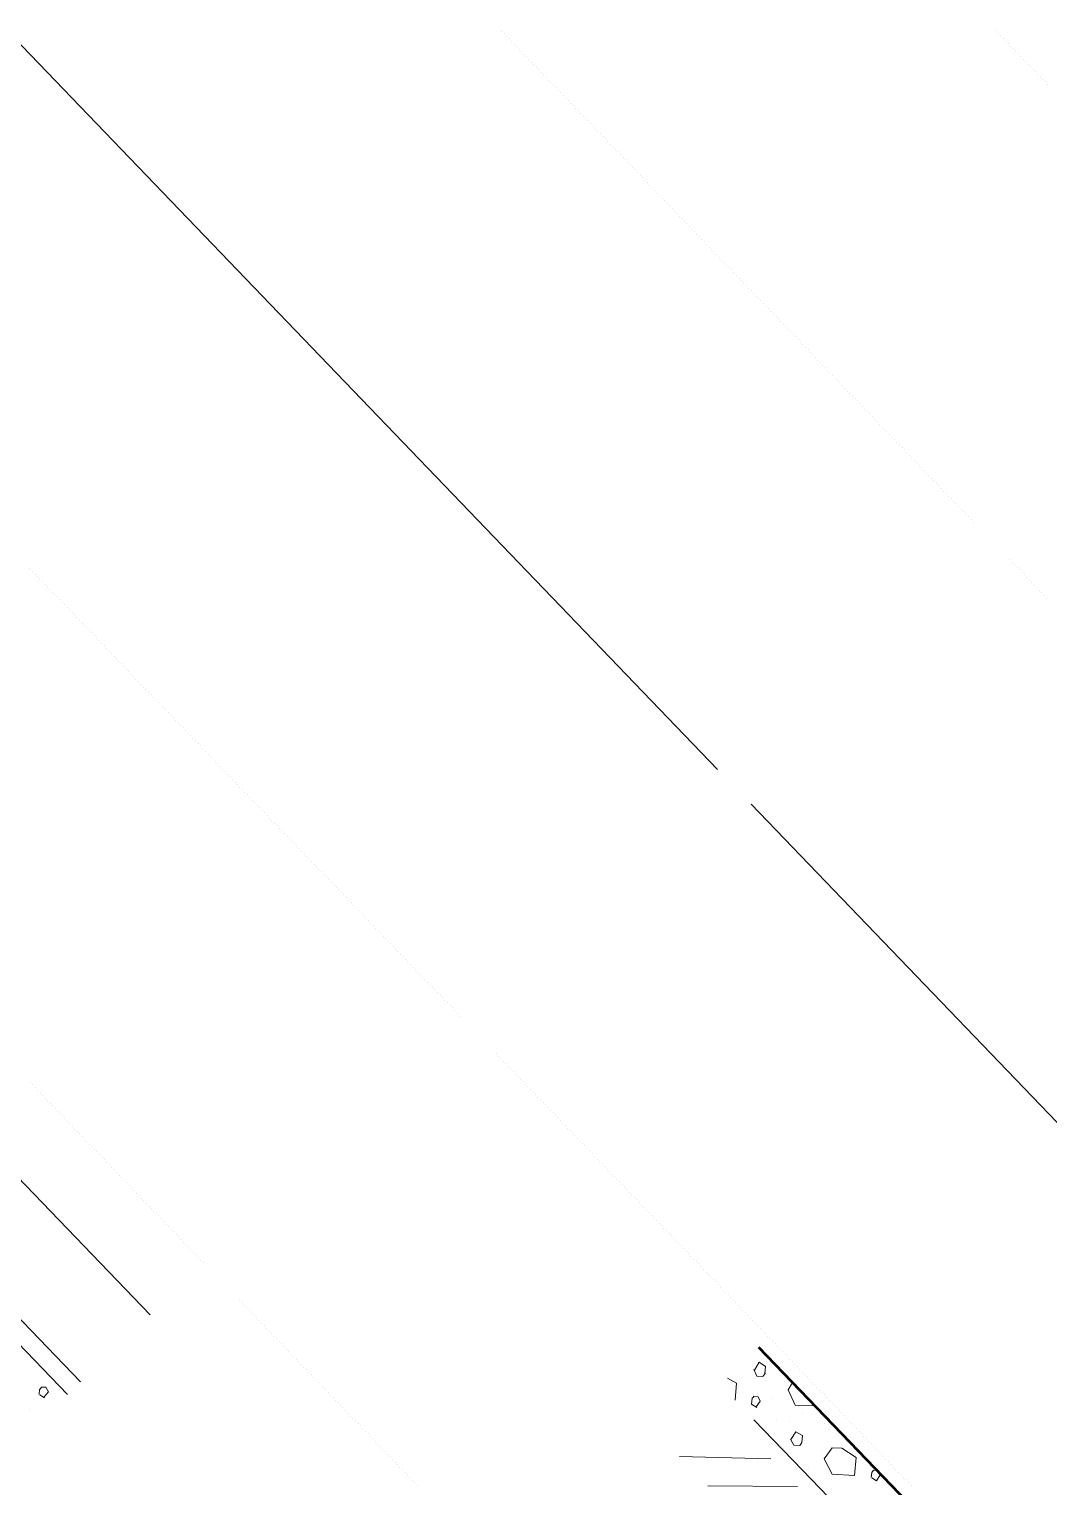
# Model space of a CAD drawing. Header units: metres. Extents: x 2687650.8 to 2687727.1, y 1234407.3 to 1234484.3.
# Drawn here: x 2687696.956 to 2687699.818, y 1234454.501 to 1234458.592 of the extents above; entities that cross this region are included whole.
import ezdxf

# ---------------------------------------------------------------- set-up
doc = ezdxf.new("R2010")
doc.units = ezdxf.units.M
doc.layers.add('PDF_E_Klapschnitte', color=7, linetype='Continuous', true_color=0x7f7f7f)
doc.layers.add('PDF_E_Schnitte_1_50', color=7, linetype='Continuous', true_color=0x7f7f7f)
doc.layers.add('PDF_Ebene 2', color=7, linetype='Continuous')

# ---------------------------------------------------------------- blocks, each defined once
blk = doc.blocks.new('A$C1c84ec86')
at = {"layer": 'PDF_E_Klapschnitte', "lineweight": 18}
for points in [[(3245.97, 3580.62), (3245.97, 3580.62)], [(3247.66, 3582.1), (3248.29, 3579.77), (3252.74, 3578.29), (3256.76, 3582.1)], [(3262.05, 3580.62), (3262.05, 3580.62)], [(3264.17, 3580.19), (3264.17, 3580.19)], [(3281.95, 3582.1), (3281.1, 3581.46), (3281.31, 3580.62), (3282.16, 3579.56)], [(3282.37, 3582.1), (3283.43, 3581.89), (3283.85, 3579.98), (3282.37, 3579.56)], [(3240.46, 3578.29), (3239.19, 3579.77), (3237.08, 3579.35), (3237.71, 3576.81)], [(3240.67, 3577.23), (3239.4, 3576.17), (3237.5, 3576.81)], [(3240.67, 3577.44), (3240.46, 3578.5)], [(3255.91, 3578.08), (3255.91, 3578.08)], [(3242.79, 3571.51), (3243.85, 3572.36), (3245.12, 3571.94), (3245.54, 3570.03)], [(3247.02, 3574.9), (3247.02, 3574.9)], [(3254.86, 3573.84), (3254.86, 3573.84)], [(3258.88, 3570.67), (3258.24, 3573.21), (3260.36, 3573.84), (3261.63, 3572.36), (3261.84, 3571.3), (3260.57, 3570.24), (3258.67, 3570.67)], [(3267.13, 3574.69), (3267.13, 3574.69)], [(3240.04, 3567.07), (3236.86, 3570.67), (3234.11, 3569.82)], [(3243, 3571.51), (3243, 3570.88), (3244.06, 3569.61), (3245.75, 3570.03)], [(3252.32, 3571.51), (3252.32, 3571.51)], [(3268.19, 3568.76), (3268.19, 3568.76)], [(3259.3, 3567.49), (3259.3, 3567.49)], [(3104.99, 3427.79), (3104.78, 3429.7), (3103.3, 3430.12), (3102.45, 3429.27), (3102.66, 3428.43)], [(3106.47, 3432.45), (3106.47, 3432.45)], [(3102.45, 3428.43), (3103.51, 3427.37)], [(3105.2, 3427.79), (3103.72, 3427.37)], [(3104.57, 3422.5), (3104.57, 3422.5)]]:
    blk.add_lwpolyline(points, dxfattribs=at)
blk.add_lwpolyline([(3273.91, 3572.36), (3278.56, 3576.59), (3275.18, 3580.4), (3270.52, 3579.35), (3268.61, 3577.44), (3269.25, 3573.63)], close=True, dxfattribs=at)
at = {"layer": 'PDF_E_Schnitte_1_50', "lineweight": 18}
for points in [[(3109.01, 3438.16), (2664.3, 3438.16), (2664.08, 3611.1), (2664.08, 4186.21)], [(2689.06, 4186.21), (2689.06, 3465.26), (3109.01, 3465.26)], [(3247.66, 3567.07), (3267.34, 3567.07), (3302.27, 3567.07), (3337.41, 3567.07), (3372.33, 3567.07)], [(3258.88, 3562.84), (3240.67, 3544.84)], [(3269.67, 3562.84), (3252.1, 3544.84)], [(3109.01, 3433.08), (2659.22, 3433.08)]]:
    blk.add_lwpolyline(points, dxfattribs=at)
at = {"layer": 'PDF_E_Schnitte_1_50', "color": 7, "lineweight": 50}
blk.add_lwpolyline([(3233.9, 3582.1), (3858.12, 3582.1)], dxfattribs=at)
at = {"layer": 'PDF_Ebene 2', "lineweight": 20}
for points in [[(3013.76, 3886.27), (3013.76, 3886.27)], [(3014.61, 3886.27), (3014.61, 3886.27)], [(3015.67, 3886.27), (3015.67, 3886.27)], [(3016.73, 3886.27), (3016.73, 3886.27)], [(3017.78, 3886.27), (3017.78, 3886.27)], [(3018.63, 3886.27), (3018.63, 3886.27)], [(3019.69, 3886.27), (3019.69, 3886.27)], [(3020.75, 3886.27), (3020.75, 3886.27)], [(3021.59, 3886.27), (3021.59, 3886.27)], [(3022.65, 3886.27), (3022.65, 3886.27)], [(3023.71, 3886.27), (3023.71, 3886.27)], [(3024.77, 3886.27), (3024.77, 3886.27)], [(3025.62, 3886.27), (3025.62, 3886.27)], [(3026.68, 3886.27), (3026.68, 3886.27)], [(3027.73, 3886.27), (3027.73, 3886.27)], [(3028.79, 3886.27), (3028.79, 3886.27)], [(3029.64, 3886.27), (3029.64, 3886.27)], [(3030.7, 3886.27), (3030.7, 3886.27)], [(3031.76, 3886.27), (3031.76, 3886.27)], [(3032.6, 3886.27), (3032.6, 3886.27)], [(3033.66, 3886.27), (3033.66, 3886.27)], [(3034.72, 3886.27), (3034.72, 3886.27)], [(2917.66, 3786.15), (2917.66, 3786.15)], [(2918.72, 3786.15), (2918.72, 3786.15)], [(2919.57, 3786.15), (2919.57, 3786.15)], [(2920.63, 3786.15), (2920.63, 3786.15)], [(2921.69, 3786.15), (2921.69, 3786.15)], [(2922.74, 3786.15), (2922.74, 3786.15)], [(2923.59, 3786.15), (2923.59, 3786.15)], [(2924.65, 3786.15), (2924.65, 3786.15)], [(2925.71, 3786.15), (2925.71, 3786.15)], [(2926.55, 3786.15), (2926.55, 3786.15)], [(2927.61, 3786.15), (2927.61, 3786.15)], [(2928.67, 3786.15), (2928.67, 3786.15)], [(2929.73, 3786.15), (2929.73, 3786.15)], [(2930.58, 3786.15), (2930.58, 3786.15)], [(2931.64, 3786.15), (2931.64, 3786.15)], [(2932.69, 3786.15), (2932.69, 3786.15)], [(2933.75, 3786.15), (2933.75, 3786.15)], [(2934.6, 3786.15), (2934.6, 3786.15)], [(2935.66, 3786.15), (2935.66, 3786.15)], [(2936.72, 3786.15), (2936.72, 3786.15)], [(2937.56, 3786.15), (2937.56, 3786.15)], [(2938.62, 3786.15), (2938.62, 3786.15)], [(2939.68, 3786.15), (2939.68, 3786.15)], [(2940.74, 3786.15), (2940.74, 3786.15)], [(2941.58, 3786.15), (2941.58, 3786.15)], [(2942.64, 3786.15), (2942.64, 3786.15)], [(2943.7, 3786.15), (2943.7, 3786.15)], [(2944.76, 3786.15), (2944.76, 3786.15)], [(2945.61, 3786.15), (2945.61, 3786.15)], [(2946.66, 3786.15), (2946.66, 3786.15)], [(2947.72, 3786.15), (2947.72, 3786.15)], [(2948.57, 3786.15), (2948.57, 3786.15)], [(2949.63, 3786.15), (2949.63, 3786.15)], [(2950.69, 3786.15), (2950.69, 3786.15)], [(2951.74, 3786.15), (2951.74, 3786.15)], [(2952.59, 3786.15), (2952.59, 3786.15)], [(2953.65, 3786.15), (2953.65, 3786.15)], [(2954.71, 3786.15), (2954.71, 3786.15)], [(2955.77, 3786.15), (2955.77, 3786.15)], [(2956.61, 3786.15), (2956.61, 3786.15)], [(2957.67, 3786.15), (2957.67, 3786.15)], [(2958.73, 3786.15), (2958.73, 3786.15)], [(2959.58, 3786.15), (2959.58, 3786.15)], [(2960.63, 3786.15), (2960.63, 3786.15)], [(2961.69, 3786.15), (2961.69, 3786.15)], [(2962.75, 3786.15), (2962.75, 3786.15)], [(2963.6, 3786.15), (2963.6, 3786.15)], [(2964.66, 3786.15), (2964.66, 3786.15)], [(2965.71, 3786.15), (2965.71, 3786.15)], [(2966.77, 3786.15), (2966.77, 3786.15)], [(2967.62, 3786.15), (2967.62, 3786.15)], [(2968.68, 3786.15), (2968.68, 3786.15)], [(2969.74, 3786.15), (2969.74, 3786.15)], [(2970.58, 3786.15), (2970.58, 3786.15)], [(2971.64, 3786.15), (2971.64, 3786.15)], [(2972.7, 3786.15), (2972.7, 3786.15)], [(2973.76, 3786.15), (2973.76, 3786.15)], [(2974.6, 3786.15), (2974.6, 3786.15)], [(2975.66, 3786.15), (2975.66, 3786.15)], [(2976.72, 3786.15), (2976.72, 3786.15)], [(2977.57, 3786.15), (2977.57, 3786.15)], [(2978.63, 3786.15), (2978.63, 3786.15)], [(2979.68, 3786.15), (2979.68, 3786.15)], [(2980.74, 3786.15), (2980.74, 3786.15)], [(2981.59, 3786.15), (2981.59, 3786.15)], [(2982.65, 3786.15), (2982.65, 3786.15)], [(2983.71, 3786.15), (2983.71, 3786.15)], [(2984.76, 3786.15), (2984.76, 3786.15)], [(2985.61, 3786.15), (2985.61, 3786.15)], [(2986.67, 3786.15), (2986.67, 3786.15)], [(2987.73, 3786.15), (2987.73, 3786.15)], [(2988.57, 3786.15), (2988.57, 3786.15)], [(2989.63, 3786.15), (2989.63, 3786.15)], [(2990.69, 3786.15), (2990.69, 3786.15)], [(2991.75, 3786.15), (2991.75, 3786.15)], [(2992.6, 3786.15), (2992.6, 3786.15)], [(2993.65, 3786.15), (2993.65, 3786.15)], [(2994.71, 3786.15), (2994.71, 3786.15)], [(2995.77, 3786.15), (2995.77, 3786.15)], [(2996.62, 3786.15), (2996.62, 3786.15)], [(2997.68, 3786.15), (2997.68, 3786.15)], [(2998.73, 3786.15), (2998.73, 3786.15)], [(2999.58, 3786.15), (2999.58, 3786.15)], [(3000.64, 3786.15), (3000.64, 3786.15)], [(3001.7, 3786.15), (3001.7, 3786.15)], [(3002.76, 3786.15), (3002.76, 3786.15)], [(3003.6, 3786.15), (3003.6, 3786.15)], [(3004.66, 3786.15), (3004.66, 3786.15)], [(3005.72, 3786.15), (3005.72, 3786.15)], [(3006.78, 3786.15), (3006.78, 3786.15)], [(3007.62, 3786.15), (3007.62, 3786.15)], [(3008.68, 3786.15), (3008.68, 3786.15)], [(3009.74, 3786.15), (3009.74, 3786.15)], [(3010.59, 3786.15), (3010.59, 3786.15)], [(3011.65, 3786.15), (3011.65, 3786.15)], [(3012.7, 3786.15), (3012.7, 3786.15)], [(3013.76, 3786.15), (3013.76, 3786.15)], [(3014.61, 3786.15), (3014.61, 3786.15)], [(3015.67, 3786.15), (3015.67, 3786.15)], [(3016.73, 3786.15), (3016.73, 3786.15)], [(3017.78, 3786.15), (3017.78, 3786.15)], [(3018.63, 3786.15), (3018.63, 3786.15)], [(3019.69, 3786.15), (3019.69, 3786.15)], [(3020.75, 3786.15), (3020.75, 3786.15)], [(3021.59, 3786.15), (3021.59, 3786.15)], [(3022.65, 3786.15), (3022.65, 3786.15)], [(3023.71, 3786.15), (3023.71, 3786.15)], [(3024.77, 3786.15), (3024.77, 3786.15)], [(3025.62, 3786.15), (3025.62, 3786.15)], [(3026.68, 3786.15), (3026.68, 3786.15)], [(3027.73, 3786.15), (3027.73, 3786.15)], [(3028.79, 3786.15), (3028.79, 3786.15)], [(3029.64, 3786.15), (3029.64, 3786.15)], [(3030.7, 3786.15), (3030.7, 3786.15)], [(3031.76, 3786.15), (3031.76, 3786.15)], [(3032.6, 3786.15), (3032.6, 3786.15)], [(3033.66, 3786.15), (3033.66, 3786.15)], [(3034.72, 3786.15), (3034.72, 3786.15)], [(3035.78, 3786.15), (3035.78, 3786.15)], [(3036.62, 3786.15), (3036.62, 3786.15)], [(3037.68, 3786.15), (3037.68, 3786.15)], [(3038.74, 3786.15), (3038.74, 3786.15)], [(3039.59, 3786.15), (3039.59, 3786.15)], [(3040.65, 3786.15), (3040.65, 3786.15)], [(3041.7, 3786.15), (3041.7, 3786.15)], [(3042.76, 3786.15), (3042.76, 3786.15)], [(3043.61, 3786.15), (3043.61, 3786.15)], [(3044.67, 3786.15), (3044.67, 3786.15)], [(3045.73, 3786.15), (3045.73, 3786.15)], [(3046.78, 3786.15), (3046.78, 3786.15)], [(3047.63, 3786.15), (3047.63, 3786.15)], [(3048.69, 3786.15), (3048.69, 3786.15)], [(3049.75, 3786.15), (3049.75, 3786.15)], [(3050.59, 3786.15), (3050.59, 3786.15)], [(3051.65, 3786.15), (3051.65, 3786.15)], [(3052.71, 3786.15), (3052.71, 3786.15)], [(3053.77, 3786.15), (3053.77, 3786.15)], [(3054.62, 3786.15), (3054.62, 3786.15)], [(3055.67, 3786.15), (3055.67, 3786.15)], [(3056.73, 3786.15), (3056.73, 3786.15)], [(3057.79, 3786.15), (3057.79, 3786.15)], [(3058.64, 3786.15), (3058.64, 3786.15)], [(3059.7, 3786.15), (3059.7, 3786.15)], [(3060.75, 3786.15), (3060.75, 3786.15)], [(3061.6, 3786.15), (3061.6, 3786.15)], [(3062.66, 3786.15), (3062.66, 3786.15)], [(3063.72, 3786.15), (3063.72, 3786.15)], [(3064.78, 3786.15), (3064.78, 3786.15)], [(3065.62, 3786.15), (3065.62, 3786.15)], [(3066.68, 3786.15), (3066.68, 3786.15)], [(3067.74, 3786.15), (3067.74, 3786.15)], [(3068.8, 3786.15), (3068.8, 3786.15)], [(3069.64, 3786.15), (3069.64, 3786.15)], [(3070.7, 3786.15), (3070.7, 3786.15)], [(3071.76, 3786.15), (3071.76, 3786.15)], [(3072.61, 3786.15), (3072.61, 3786.15)], [(3073.67, 3786.15), (3073.67, 3786.15)], [(3074.72, 3786.15), (3074.72, 3786.15)], [(3075.78, 3786.15), (3075.78, 3786.15)], [(3076.63, 3786.15), (3076.63, 3786.15)], [(3077.69, 3786.15), (3077.69, 3786.15)], [(3078.75, 3786.15), (3078.75, 3786.15)], [(3079.8, 3786.15), (3079.8, 3786.15)], [(3080.65, 3786.15), (3080.65, 3786.15)], [(3081.71, 3786.15), (3081.71, 3786.15)], [(3082.77, 3786.15), (3082.77, 3786.15)], [(3083.61, 3786.15), (3083.61, 3786.15)], [(3084.67, 3786.15), (3084.67, 3786.15)], [(3085.73, 3786.15), (3085.73, 3786.15)], [(3086.79, 3786.15), (3086.79, 3786.15)], [(3087.64, 3786.15), (3087.64, 3786.15)], [(3088.69, 3786.15), (3088.69, 3786.15)], [(3089.75, 3786.15), (3089.75, 3786.15)], [(3090.6, 3786.15), (3090.6, 3786.15)], [(3091.66, 3786.15), (3091.66, 3786.15)], [(3092.72, 3786.15), (3092.72, 3786.15)], [(3093.77, 3786.15), (3093.77, 3786.15)], [(3094.62, 3786.15), (3094.62, 3786.15)], [(3095.68, 3786.15), (3095.68, 3786.15)], [(3096.74, 3786.15), (3096.74, 3786.15)], [(3097.8, 3786.15), (3097.8, 3786.15)], [(3098.64, 3786.15), (3098.64, 3786.15)], [(3099.7, 3786.15), (3099.7, 3786.15)], [(3100.76, 3786.15), (3100.76, 3786.15)], [(3101.61, 3786.15), (3101.61, 3786.15)], [(3102.66, 3786.15), (3102.66, 3786.15)], [(3103.72, 3786.15), (3103.72, 3786.15)], [(3104.78, 3786.15), (3104.78, 3786.15)], [(3105.63, 3786.15), (3105.63, 3786.15)], [(3106.69, 3786.15), (3106.69, 3786.15)], [(3107.74, 3786.15), (3107.74, 3786.15)], [(3108.8, 3786.15), (3108.8, 3786.15)], [(3123.41, 3786.15), (3123.41, 3786.15)], [(3124.47, 3786.15), (3124.47, 3786.15)], [(3125.31, 3786.15), (3125.31, 3786.15)], [(3126.37, 3786.15), (3126.37, 3786.15)], [(3127.43, 3786.15), (3127.43, 3786.15)], [(3128.49, 3786.15), (3128.49, 3786.15)], [(3129.34, 3786.15), (3129.34, 3786.15)], [(3130.39, 3786.15), (3130.39, 3786.15)], [(3131.45, 3786.15), (3131.45, 3786.15)], [(3132.3, 3786.15), (3132.3, 3786.15)], [(3133.36, 3786.15), (3133.36, 3786.15)], [(3134.42, 3786.15), (3134.42, 3786.15)], [(3135.47, 3786.15), (3135.47, 3786.15)], [(3136.32, 3786.15), (3136.32, 3786.15)], [(3137.38, 3786.15), (3137.38, 3786.15)], [(3138.44, 3786.15), (3138.44, 3786.15)], [(2230.37, 3686.24), (3109.01, 3686.24)], [(3122.56, 3686.24), (4227.69, 3686.24)], [(2934.6, 3586.12), (2934.6, 3586.12)], [(2935.66, 3586.12), (2935.66, 3586.12)], [(2936.72, 3586.12), (2936.72, 3586.12)], [(2937.56, 3586.12), (2937.56, 3586.12)], [(2938.62, 3586.12), (2938.62, 3586.12)], [(2939.68, 3586.12), (2939.68, 3586.12)], [(2940.74, 3586.12), (2940.74, 3586.12)], [(2941.58, 3586.12), (2941.58, 3586.12)], [(2942.64, 3586.12), (2942.64, 3586.12)], [(2943.7, 3586.12), (2943.7, 3586.12)], [(2944.76, 3586.12), (2944.76, 3586.12)], [(2945.61, 3586.12), (2945.61, 3586.12)], [(2946.66, 3586.12), (2946.66, 3586.12)], [(2947.72, 3586.12), (2947.72, 3586.12)], [(2948.57, 3586.12), (2948.57, 3586.12)], [(2949.63, 3586.12), (2949.63, 3586.12)], [(2950.69, 3586.12), (2950.69, 3586.12)], [(2951.74, 3586.12), (2951.74, 3586.12)], [(2952.59, 3586.12), (2952.59, 3586.12)], [(2953.65, 3586.12), (2953.65, 3586.12)], [(2954.71, 3586.12), (2954.71, 3586.12)], [(2955.77, 3586.12), (2955.77, 3586.12)], [(2956.61, 3586.12), (2956.61, 3586.12)], [(2957.67, 3586.12), (2957.67, 3586.12)], [(2958.73, 3586.12), (2958.73, 3586.12)], [(2959.58, 3586.12), (2959.58, 3586.12)], [(2960.63, 3586.12), (2960.63, 3586.12)], [(2961.69, 3586.12), (2961.69, 3586.12)], [(2962.75, 3586.12), (2962.75, 3586.12)], [(2963.6, 3586.12), (2963.6, 3586.12)], [(2964.66, 3586.12), (2964.66, 3586.12)], [(2965.71, 3586.12), (2965.71, 3586.12)], [(2966.77, 3586.12), (2966.77, 3586.12)], [(2967.62, 3586.12), (2967.62, 3586.12)], [(2968.68, 3586.12), (2968.68, 3586.12)], [(2969.74, 3586.12), (2969.74, 3586.12)], [(2970.58, 3586.12), (2970.58, 3586.12)], [(2971.64, 3586.12), (2971.64, 3586.12)], [(2972.7, 3586.12), (2972.7, 3586.12)], [(2973.76, 3586.12), (2973.76, 3586.12)], [(2974.6, 3586.12), (2974.6, 3586.12)], [(2975.66, 3586.12), (2975.66, 3586.12)], [(2976.72, 3586.12), (2976.72, 3586.12)], [(2977.57, 3586.12), (2977.57, 3586.12)], [(2978.63, 3586.12), (2978.63, 3586.12)], [(2979.68, 3586.12), (2979.68, 3586.12)], [(2980.74, 3586.12), (2980.74, 3586.12)], [(2981.59, 3586.12), (2981.59, 3586.12)], [(2982.65, 3586.12), (2982.65, 3586.12)], [(2983.71, 3586.12), (2983.71, 3586.12)], [(2984.76, 3586.12), (2984.76, 3586.12)], [(2985.61, 3586.12), (2985.61, 3586.12)], [(2986.67, 3586.12), (2986.67, 3586.12)], [(2987.73, 3586.12), (2987.73, 3586.12)], [(2988.57, 3586.12), (2988.57, 3586.12)], [(2989.63, 3586.12), (2989.63, 3586.12)], [(2990.69, 3586.12), (2990.69, 3586.12)], [(2991.75, 3586.12), (2991.75, 3586.12)], [(2992.6, 3586.12), (2992.6, 3586.12)], [(2993.65, 3586.12), (2993.65, 3586.12)], [(2994.71, 3586.12), (2994.71, 3586.12)], [(2995.77, 3586.12), (2995.77, 3586.12)], [(2996.62, 3586.12), (2996.62, 3586.12)], [(2997.68, 3586.12), (2997.68, 3586.12)], [(2998.73, 3586.12), (2998.73, 3586.12)], [(2999.58, 3586.12), (2999.58, 3586.12)], [(3000.64, 3586.12), (3000.64, 3586.12)], [(3001.7, 3586.12), (3001.7, 3586.12)], [(3002.76, 3586.12), (3002.76, 3586.12)], [(3003.6, 3586.12), (3003.6, 3586.12)], [(3004.66, 3586.12), (3004.66, 3586.12)], [(3005.72, 3586.12), (3005.72, 3586.12)], [(3006.78, 3586.12), (3006.78, 3586.12)], [(3007.62, 3586.12), (3007.62, 3586.12)], [(3008.68, 3586.12), (3008.68, 3586.12)], [(3009.74, 3586.12), (3009.74, 3586.12)], [(3010.59, 3586.12), (3010.59, 3586.12)], [(3011.65, 3586.12), (3011.65, 3586.12)], [(3012.7, 3586.12), (3012.7, 3586.12)], [(3013.76, 3586.12), (3013.76, 3586.12)], [(3014.61, 3586.12), (3014.61, 3586.12)], [(3015.67, 3586.12), (3015.67, 3586.12)], [(3016.73, 3586.12), (3016.73, 3586.12)], [(3017.78, 3586.12), (3017.78, 3586.12)], [(3018.63, 3586.12), (3018.63, 3586.12)], [(3019.69, 3586.12), (3019.69, 3586.12)], [(3020.75, 3586.12), (3020.75, 3586.12)], [(3021.59, 3586.12), (3021.59, 3586.12)], [(3022.65, 3586.12), (3022.65, 3586.12)], [(3023.71, 3586.12), (3023.71, 3586.12)], [(3024.77, 3586.12), (3024.77, 3586.12)], [(3025.62, 3586.12), (3025.62, 3586.12)], [(3026.68, 3586.12), (3026.68, 3586.12)], [(3027.73, 3586.12), (3027.73, 3586.12)], [(3028.79, 3586.12), (3028.79, 3586.12)], [(3029.64, 3586.12), (3029.64, 3586.12)], [(3030.7, 3586.12), (3030.7, 3586.12)], [(3031.76, 3586.12), (3031.76, 3586.12)], [(3032.6, 3586.12), (3032.6, 3586.12)], [(3033.66, 3586.12), (3033.66, 3586.12)], [(3034.72, 3586.12), (3034.72, 3586.12)], [(3035.78, 3586.12), (3035.78, 3586.12)], [(3036.62, 3586.12), (3036.62, 3586.12)], [(3037.68, 3586.12), (3037.68, 3586.12)], [(3038.74, 3586.12), (3038.74, 3586.12)], [(3039.59, 3586.12), (3039.59, 3586.12)], [(3040.65, 3586.12), (3040.65, 3586.12)], [(3041.7, 3586.12), (3041.7, 3586.12)], [(3042.76, 3586.12), (3042.76, 3586.12)], [(3043.61, 3586.12), (3043.61, 3586.12)], [(3044.67, 3586.12), (3044.67, 3586.12)], [(3045.73, 3586.12), (3045.73, 3586.12)], [(3046.78, 3586.12), (3046.78, 3586.12)], [(3047.63, 3586.12), (3047.63, 3586.12)], [(3048.69, 3586.12), (3048.69, 3586.12)], [(3049.75, 3586.12), (3049.75, 3586.12)], [(3050.59, 3586.12), (3050.59, 3586.12)], [(3051.65, 3586.12), (3051.65, 3586.12)], [(3052.71, 3586.12), (3052.71, 3586.12)], [(3053.77, 3586.12), (3053.77, 3586.12)], [(3054.62, 3586.12), (3054.62, 3586.12)], [(3055.67, 3586.12), (3055.67, 3586.12)], [(3056.73, 3586.12), (3056.73, 3586.12)], [(3057.79, 3586.12), (3057.79, 3586.12)], [(3058.64, 3586.12), (3058.64, 3586.12)], [(3059.7, 3586.12), (3059.7, 3586.12)], [(3060.75, 3586.12), (3060.75, 3586.12)], [(3061.6, 3586.12), (3061.6, 3586.12)], [(3062.66, 3586.12), (3062.66, 3586.12)], [(3063.72, 3586.12), (3063.72, 3586.12)], [(3064.78, 3586.12), (3064.78, 3586.12)], [(3065.62, 3586.12), (3065.62, 3586.12)], [(3066.68, 3586.12), (3066.68, 3586.12)], [(3067.74, 3586.12), (3067.74, 3586.12)], [(3068.8, 3586.12), (3068.8, 3586.12)], [(3069.64, 3586.12), (3069.64, 3586.12)], [(3070.7, 3586.12), (3070.7, 3586.12)], [(3071.76, 3586.12), (3071.76, 3586.12)], [(3072.61, 3586.12), (3072.61, 3586.12)], [(3073.67, 3586.12), (3073.67, 3586.12)], [(3074.72, 3586.12), (3074.72, 3586.12)], [(3075.78, 3586.12), (3075.78, 3586.12)], [(3076.63, 3586.12), (3076.63, 3586.12)], [(3077.69, 3586.12), (3077.69, 3586.12)], [(3078.75, 3586.12), (3078.75, 3586.12)], [(3079.8, 3586.12), (3079.8, 3586.12)], [(3080.65, 3586.12), (3080.65, 3586.12)], [(3081.71, 3586.12), (3081.71, 3586.12)], [(3082.77, 3586.12), (3082.77, 3586.12)], [(3083.61, 3586.12), (3083.61, 3586.12)], [(3084.67, 3586.12), (3084.67, 3586.12)], [(3085.73, 3586.12), (3085.73, 3586.12)], [(3086.79, 3586.12), (3086.79, 3586.12)], [(3087.64, 3586.12), (3087.64, 3586.12)], [(3088.69, 3586.12), (3088.69, 3586.12)], [(3089.75, 3586.12), (3089.75, 3586.12)], [(3090.6, 3586.12), (3090.6, 3586.12)], [(3091.66, 3586.12), (3091.66, 3586.12)], [(3092.72, 3586.12), (3092.72, 3586.12)], [(3093.77, 3586.12), (3093.77, 3586.12)], [(3094.62, 3586.12), (3094.62, 3586.12)], [(3095.68, 3586.12), (3095.68, 3586.12)], [(3096.74, 3586.12), (3096.74, 3586.12)], [(3097.8, 3586.12), (3097.8, 3586.12)], [(3098.64, 3586.12), (3098.64, 3586.12)], [(3099.7, 3586.12), (3099.7, 3586.12)], [(3100.76, 3586.12), (3100.76, 3586.12)], [(3101.61, 3586.12), (3101.61, 3586.12)], [(3102.66, 3586.12), (3102.66, 3586.12)], [(3103.72, 3586.12), (3103.72, 3586.12)], [(3104.78, 3586.12), (3104.78, 3586.12)], [(3105.63, 3586.12), (3105.63, 3586.12)], [(3106.69, 3586.12), (3106.69, 3586.12)], [(3107.74, 3586.12), (3107.74, 3586.12)], [(3108.8, 3586.12), (3108.8, 3586.12)], [(3123.41, 3586.12), (3123.41, 3586.12)], [(3124.47, 3586.12), (3124.47, 3586.12)], [(3125.31, 3586.12), (3125.31, 3586.12)], [(3126.37, 3586.12), (3126.37, 3586.12)], [(3127.43, 3586.12), (3127.43, 3586.12)], [(3128.49, 3586.12), (3128.49, 3586.12)], [(3129.34, 3586.12), (3129.34, 3586.12)], [(3130.39, 3586.12), (3130.39, 3586.12)], [(3131.45, 3586.12), (3131.45, 3586.12)], [(3132.3, 3586.12), (3132.3, 3586.12)], [(3133.36, 3586.12), (3133.36, 3586.12)], [(3134.42, 3586.12), (3134.42, 3586.12)], [(3135.47, 3586.12), (3135.47, 3586.12)], [(3136.32, 3586.12), (3136.32, 3586.12)], [(3137.38, 3586.12), (3137.38, 3586.12)], [(3138.44, 3586.12), (3138.44, 3586.12)], [(3139.5, 3586.12), (3139.5, 3586.12)], [(3140.34, 3586.12), (3140.34, 3586.12)], [(3141.4, 3586.12), (3141.4, 3586.12)], [(3142.46, 3586.12), (3142.46, 3586.12)], [(3143.31, 3586.12), (3143.31, 3586.12)], [(3144.36, 3586.12), (3144.36, 3586.12)], [(3145.42, 3586.12), (3145.42, 3586.12)], [(3146.48, 3586.12), (3146.48, 3586.12)], [(3147.33, 3586.12), (3147.33, 3586.12)], [(3148.39, 3586.12), (3148.39, 3586.12)], [(3149.44, 3586.12), (3149.44, 3586.12)], [(3150.5, 3586.12), (3150.5, 3586.12)], [(3151.35, 3586.12), (3151.35, 3586.12)], [(3152.41, 3586.12), (3152.41, 3586.12)], [(3153.47, 3586.12), (3153.47, 3586.12)], [(3154.31, 3586.12), (3154.31, 3586.12)], [(3155.37, 3586.12), (3155.37, 3586.12)], [(3156.43, 3586.12), (3156.43, 3586.12)], [(3157.49, 3586.12), (3157.49, 3586.12)], [(3158.33, 3586.12), (3158.33, 3586.12)], [(3159.39, 3586.12), (3159.39, 3586.12)], [(3160.45, 3586.12), (3160.45, 3586.12)], [(3161.3, 3586.12), (3161.3, 3586.12)], [(3162.36, 3586.12), (3162.36, 3586.12)], [(3163.41, 3586.12), (3163.41, 3586.12)], [(3164.47, 3586.12), (3164.47, 3586.12)], [(3165.32, 3586.12), (3165.32, 3586.12)], [(3166.38, 3586.12), (3166.38, 3586.12)], [(3167.44, 3586.12), (3167.44, 3586.12)], [(3168.49, 3586.12), (3168.49, 3586.12)], [(3169.34, 3586.12), (3169.34, 3586.12)], [(3170.4, 3586.12), (3170.4, 3586.12)], [(3171.46, 3586.12), (3171.46, 3586.12)], [(3172.3, 3586.12), (3172.3, 3586.12)], [(3173.36, 3586.12), (3173.36, 3586.12)], [(3174.42, 3586.12), (3174.42, 3586.12)], [(3175.48, 3586.12), (3175.48, 3586.12)], [(3176.33, 3586.12), (3176.33, 3586.12)], [(3177.38, 3586.12), (3177.38, 3586.12)], [(3178.44, 3586.12), (3178.44, 3586.12)], [(3179.5, 3586.12), (3179.5, 3586.12)], [(3180.35, 3586.12), (3180.35, 3586.12)], [(3181.41, 3586.12), (3181.41, 3586.12)], [(3182.46, 3586.12), (3182.46, 3586.12)], [(3183.31, 3586.12), (3183.31, 3586.12)], [(3184.37, 3586.12), (3184.37, 3586.12)], [(3185.43, 3586.12), (3185.43, 3586.12)], [(3186.49, 3586.12), (3186.49, 3586.12)], [(3187.33, 3586.12), (3187.33, 3586.12)], [(3188.39, 3586.12), (3188.39, 3586.12)], [(3189.45, 3586.12), (3189.45, 3586.12)], [(3190.51, 3586.12), (3190.51, 3586.12)], [(3191.35, 3586.12), (3191.35, 3586.12)], [(3192.41, 3586.12), (3192.41, 3586.12)], [(3193.47, 3586.12), (3193.47, 3586.12)], [(3194.32, 3586.12), (3194.32, 3586.12)], [(3195.38, 3586.12), (3195.38, 3586.12)], [(3196.43, 3586.12), (3196.43, 3586.12)], [(3197.49, 3586.12), (3197.49, 3586.12)], [(3198.34, 3586.12), (3198.34, 3586.12)], [(3199.4, 3586.12), (3199.4, 3586.12)], [(3200.46, 3586.12), (3200.46, 3586.12)], [(3201.3, 3586.12), (3201.3, 3586.12)], [(3202.36, 3586.12), (3202.36, 3586.12)], [(3203.42, 3586.12), (3203.42, 3586.12)], [(3204.48, 3586.12), (3204.48, 3586.12)], [(3205.32, 3586.12), (3205.32, 3586.12)], [(3206.38, 3586.12), (3206.38, 3586.12)], [(3207.44, 3586.12), (3207.44, 3586.12)], [(3208.5, 3586.12), (3208.5, 3586.12)], [(3209.35, 3586.12), (3209.35, 3586.12)], [(3210.4, 3586.12), (3210.4, 3586.12)], [(3211.46, 3586.12), (3211.46, 3586.12)], [(3212.31, 3586.12), (3212.31, 3586.12)], [(3213.37, 3586.12), (3213.37, 3586.12)], [(3214.43, 3586.12), (3214.43, 3586.12)], [(3215.49, 3586.12), (3215.49, 3586.12)], [(3216.33, 3586.12), (3216.33, 3586.12)], [(3217.39, 3586.12), (3217.39, 3586.12)], [(3218.45, 3586.12), (3218.45, 3586.12)], [(3219.51, 3586.12), (3219.51, 3586.12)], [(3220.35, 3586.12), (3220.35, 3586.12)], [(3221.41, 3586.12), (3221.41, 3586.12)], [(3222.47, 3586.12), (3222.47, 3586.12)], [(3223.32, 3586.12), (3223.32, 3586.12)], [(3224.38, 3586.12), (3224.38, 3586.12)], [(3225.43, 3586.12), (3225.43, 3586.12)], [(3226.49, 3586.12), (3226.49, 3586.12)], [(3227.34, 3586.12), (3227.34, 3586.12)], [(3228.4, 3586.12), (3228.4, 3586.12)], [(3229.46, 3586.12), (3229.46, 3586.12)], [(3230.51, 3586.12), (3230.51, 3586.12)], [(3231.36, 3586.12), (3231.36, 3586.12)], [(3232.42, 3586.12), (3232.42, 3586.12)], [(3233.48, 3586.12), (3233.48, 3586.12)], [(3234.32, 3586.12), (3234.32, 3586.12)], [(3235.38, 3586.12), (3235.38, 3586.12)], [(3236.44, 3586.12), (3236.44, 3586.12)], [(3237.5, 3586.12), (3237.5, 3586.12)], [(3238.35, 3586.12), (3238.35, 3586.12)], [(3239.4, 3586.12), (3239.4, 3586.12)], [(3240.46, 3586.12), (3240.46, 3586.12)], [(3241.31, 3586.12), (3241.31, 3586.12)], [(3242.37, 3586.12), (3242.37, 3586.12)], [(3243.43, 3586.12), (3243.43, 3586.12)], [(3244.48, 3586.12), (3244.48, 3586.12)], [(3245.33, 3586.12), (3245.33, 3586.12)], [(3246.39, 3586.12), (3246.39, 3586.12)], [(3247.45, 3586.12), (3247.45, 3586.12)], [(3248.51, 3586.12), (3248.51, 3586.12)], [(3249.35, 3586.12), (3249.35, 3586.12)], [(3250.41, 3586.12), (3250.41, 3586.12)], [(3251.47, 3586.12), (3251.47, 3586.12)], [(3252.32, 3586.12), (3252.32, 3586.12)], [(3253.37, 3586.12), (3253.37, 3586.12)], [(3254.43, 3586.12), (3254.43, 3586.12)], [(3255.49, 3586.12), (3255.49, 3586.12)], [(3256.34, 3586.12), (3256.34, 3586.12)], [(3257.4, 3586.12), (3257.4, 3586.12)], [(3258.45, 3586.12), (3258.45, 3586.12)], [(3259.51, 3586.12), (3259.51, 3586.12)], [(3260.36, 3586.12), (3260.36, 3586.12)], [(3261.42, 3586.12), (3261.42, 3586.12)], [(3262.48, 3586.12), (3262.48, 3586.12)], [(3263.32, 3586.12), (3263.32, 3586.12)], [(3264.38, 3586.12), (3264.38, 3586.12)], [(3265.44, 3586.12), (3265.44, 3586.12)], [(3266.5, 3586.12), (3266.5, 3586.12)], [(3267.34, 3586.12), (3267.34, 3586.12)], [(3268.4, 3586.12), (3268.4, 3586.12)], [(3269.46, 3586.12), (3269.46, 3586.12)], [(3270.52, 3586.12), (3270.52, 3586.12)], [(3271.37, 3586.12), (3271.37, 3586.12)], [(3272.42, 3586.12), (3272.42, 3586.12)], [(3273.48, 3586.12), (3273.48, 3586.12)], [(3274.33, 3586.12), (3274.33, 3586.12)], [(3275.39, 3586.12), (3275.39, 3586.12)], [(3276.45, 3586.12), (3276.45, 3586.12)], [(3277.5, 3586.12), (3277.5, 3586.12)], [(3278.35, 3586.12), (3278.35, 3586.12)], [(3279.41, 3586.12), (3279.41, 3586.12)], [(3280.47, 3586.12), (3280.47, 3586.12)], [(3281.31, 3586.12), (3281.31, 3586.12)], [(3282.37, 3586.12), (3282.37, 3586.12)], [(3283.43, 3586.12), (3283.43, 3586.12)], [(3284.49, 3586.12), (3284.49, 3586.12)], [(3285.34, 3586.12), (3285.34, 3586.12)], [(3286.39, 3586.12), (3286.39, 3586.12)], [(3287.45, 3586.12), (3287.45, 3586.12)], [(3288.51, 3586.12), (3288.51, 3586.12)], [(3289.36, 3586.12), (3289.36, 3586.12)], [(3290.42, 3586.12), (3290.42, 3586.12)], [(3291.47, 3586.12), (3291.47, 3586.12)], [(3038.74, 3486.21), (3038.74, 3486.21)], [(3039.59, 3486.21), (3039.59, 3486.21)], [(3040.65, 3486.21), (3040.65, 3486.21)], [(3041.7, 3486.21), (3041.7, 3486.21)], [(3042.76, 3486.21), (3042.76, 3486.21)], [(3043.61, 3486.21), (3043.61, 3486.21)], [(3044.67, 3486.21), (3044.67, 3486.21)], [(3045.73, 3486.21), (3045.73, 3486.21)], [(3046.78, 3486.21), (3046.78, 3486.21)], [(3047.63, 3486.21), (3047.63, 3486.21)], [(3048.69, 3486.21), (3048.69, 3486.21)], [(3049.75, 3486.21), (3049.75, 3486.21)], [(3050.59, 3486.21), (3050.59, 3486.21)], [(3051.65, 3486.21), (3051.65, 3486.21)], [(3052.71, 3486.21), (3052.71, 3486.21)], [(3053.77, 3486.21), (3053.77, 3486.21)], [(3054.62, 3486.21), (3054.62, 3486.21)], [(3055.67, 3486.21), (3055.67, 3486.21)], [(3056.73, 3486.21), (3056.73, 3486.21)], [(3057.79, 3486.21), (3057.79, 3486.21)], [(3058.64, 3486.21), (3058.64, 3486.21)], [(3059.7, 3486.21), (3059.7, 3486.21)], [(3060.75, 3486.21), (3060.75, 3486.21)], [(3061.6, 3486.21), (3061.6, 3486.21)], [(3062.66, 3486.21), (3062.66, 3486.21)], [(3063.72, 3486.21), (3063.72, 3486.21)], [(3064.78, 3486.21), (3064.78, 3486.21)], [(3065.62, 3486.21), (3065.62, 3486.21)], [(3066.68, 3486.21), (3066.68, 3486.21)], [(3067.74, 3486.21), (3067.74, 3486.21)], [(3068.8, 3486.21), (3068.8, 3486.21)], [(3069.64, 3486.21), (3069.64, 3486.21)], [(3070.7, 3486.21), (3070.7, 3486.21)], [(3071.76, 3486.21), (3071.76, 3486.21)], [(3072.61, 3486.21), (3072.61, 3486.21)], [(3073.67, 3486.21), (3073.67, 3486.21)], [(3074.72, 3486.21), (3074.72, 3486.21)], [(3075.78, 3486.21), (3075.78, 3486.21)], [(3076.63, 3486.21), (3076.63, 3486.21)], [(3077.69, 3486.21), (3077.69, 3486.21)], [(3078.75, 3486.21), (3078.75, 3486.21)], [(3079.8, 3486.21), (3079.8, 3486.21)], [(3080.65, 3486.21), (3080.65, 3486.21)], [(3081.71, 3486.21), (3081.71, 3486.21)], [(3082.77, 3486.21), (3082.77, 3486.21)], [(3083.61, 3486.21), (3083.61, 3486.21)], [(3084.67, 3486.21), (3084.67, 3486.21)], [(3085.73, 3486.21), (3085.73, 3486.21)], [(3086.79, 3486.21), (3086.79, 3486.21)], [(3087.64, 3486.21), (3087.64, 3486.21)], [(3088.69, 3486.21), (3088.69, 3486.21)], [(3089.75, 3486.21), (3089.75, 3486.21)], [(3090.6, 3486.21), (3090.6, 3486.21)], [(3091.66, 3486.21), (3091.66, 3486.21)], [(3092.72, 3486.21), (3092.72, 3486.21)], [(3093.77, 3486.21), (3093.77, 3486.21)], [(3094.62, 3486.21), (3094.62, 3486.21)], [(3095.68, 3486.21), (3095.68, 3486.21)], [(3096.74, 3486.21), (3096.74, 3486.21)], [(3097.8, 3486.21), (3097.8, 3486.21)], [(3098.64, 3486.21), (3098.64, 3486.21)], [(3099.7, 3486.21), (3099.7, 3486.21)], [(3100.76, 3486.21), (3100.76, 3486.21)], [(3101.61, 3486.21), (3101.61, 3486.21)], [(3102.66, 3486.21), (3102.66, 3486.21)], [(3103.72, 3486.21), (3103.72, 3486.21)], [(3104.78, 3486.21), (3104.78, 3486.21)], [(3105.63, 3486.21), (3105.63, 3486.21)], [(3106.69, 3486.21), (3106.69, 3486.21)], [(3107.74, 3486.21), (3107.74, 3486.21)], [(3108.8, 3486.21), (3108.8, 3486.21)], [(3123.41, 3486.21), (3123.41, 3486.21)], [(3124.47, 3486.21), (3124.47, 3486.21)], [(3125.31, 3486.21), (3125.31, 3486.21)], [(3126.37, 3486.21), (3126.37, 3486.21)], [(3127.43, 3486.21), (3127.43, 3486.21)], [(3128.49, 3486.21), (3128.49, 3486.21)], [(3129.34, 3486.21), (3129.34, 3486.21)], [(3130.39, 3486.21), (3130.39, 3486.21)], [(3131.45, 3486.21), (3131.45, 3486.21)], [(3132.3, 3486.21), (3132.3, 3486.21)], [(3133.36, 3486.21), (3133.36, 3486.21)], [(3134.42, 3486.21), (3134.42, 3486.21)], [(3135.47, 3486.21), (3135.47, 3486.21)], [(3136.32, 3486.21), (3136.32, 3486.21)], [(3137.38, 3486.21), (3137.38, 3486.21)], [(3138.44, 3486.21), (3138.44, 3486.21)], [(3139.5, 3486.21), (3139.5, 3486.21)], [(3140.34, 3486.21), (3140.34, 3486.21)], [(3141.4, 3486.21), (3141.4, 3486.21)], [(3142.46, 3486.21), (3142.46, 3486.21)], [(3143.31, 3486.21), (3143.31, 3486.21)], [(3144.36, 3486.21), (3144.36, 3486.21)], [(3145.42, 3486.21), (3145.42, 3486.21)], [(3146.48, 3486.21), (3146.48, 3486.21)], [(3147.33, 3486.21), (3147.33, 3486.21)], [(3148.39, 3486.21), (3148.39, 3486.21)], [(3149.44, 3486.21), (3149.44, 3486.21)], [(3150.5, 3486.21), (3150.5, 3486.21)], [(3151.35, 3486.21), (3151.35, 3486.21)], [(3152.41, 3486.21), (3152.41, 3486.21)], [(3153.47, 3486.21), (3153.47, 3486.21)], [(3154.31, 3486.21), (3154.31, 3486.21)], [(3155.37, 3486.21), (3155.37, 3486.21)], [(3156.43, 3486.21), (3156.43, 3486.21)], [(3157.49, 3486.21), (3157.49, 3486.21)], [(3158.33, 3486.21), (3158.33, 3486.21)], [(3159.39, 3486.21), (3159.39, 3486.21)], [(3160.45, 3486.21), (3160.45, 3486.21)], [(3161.3, 3486.21), (3161.3, 3486.21)], [(3162.36, 3486.21), (3162.36, 3486.21)], [(3163.41, 3486.21), (3163.41, 3486.21)], [(3164.47, 3486.21), (3164.47, 3486.21)], [(3165.32, 3486.21), (3165.32, 3486.21)], [(3166.38, 3486.21), (3166.38, 3486.21)], [(3167.44, 3486.21), (3167.44, 3486.21)], [(3168.49, 3486.21), (3168.49, 3486.21)], [(3169.34, 3486.21), (3169.34, 3486.21)], [(3170.4, 3486.21), (3170.4, 3486.21)], [(3171.46, 3486.21), (3171.46, 3486.21)], [(3172.3, 3486.21), (3172.3, 3486.21)], [(3173.36, 3486.21), (3173.36, 3486.21)], [(3174.42, 3486.21), (3174.42, 3486.21)], [(3175.48, 3486.21), (3175.48, 3486.21)], [(3176.33, 3486.21), (3176.33, 3486.21)], [(3177.38, 3486.21), (3177.38, 3486.21)], [(3178.44, 3486.21), (3178.44, 3486.21)], [(3179.5, 3486.21), (3179.5, 3486.21)], [(3180.35, 3486.21), (3180.35, 3486.21)], [(3181.41, 3486.21), (3181.41, 3486.21)], [(3182.46, 3486.21), (3182.46, 3486.21)], [(3183.31, 3486.21), (3183.31, 3486.21)], [(3184.37, 3486.21), (3184.37, 3486.21)], [(3185.43, 3486.21), (3185.43, 3486.21)], [(3186.49, 3486.21), (3186.49, 3486.21)], [(3187.33, 3486.21), (3187.33, 3486.21)], [(3188.39, 3486.21), (3188.39, 3486.21)], [(3189.45, 3486.21), (3189.45, 3486.21)], [(3190.51, 3486.21), (3190.51, 3486.21)], [(3191.35, 3486.21), (3191.35, 3486.21)], [(3192.41, 3486.21), (3192.41, 3486.21)], [(3193.47, 3486.21), (3193.47, 3486.21)], [(3194.32, 3486.21), (3194.32, 3486.21)], [(3195.38, 3486.21), (3195.38, 3486.21)]]:
    blk.add_lwpolyline(points, dxfattribs=at)

msp = doc.modelspace()

# ---------------------------------------------------------------- block references
at = {"xscale": 0.01, "yscale": 0.01, "zscale": 0.01, "rotation": 313.8734409291175}
msp.add_blockref('A$C1c84ec86', (2687650.7677, 1234453.3784), dxfattribs=at)

doc.saveas('drawing.dxf')
